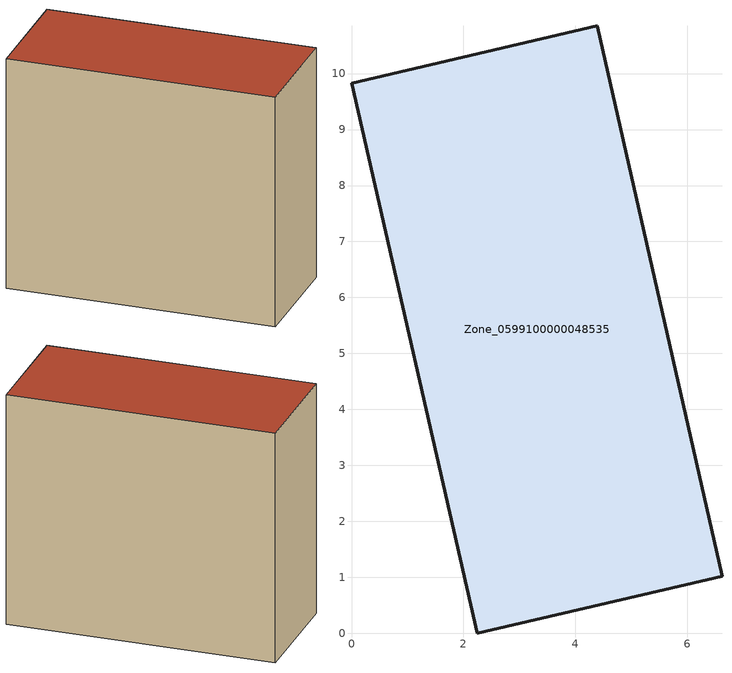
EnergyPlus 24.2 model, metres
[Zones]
Zone_0599100000048535
 floor ground (C_G): 4.39,10.86 6.62,1.02 2.25,0 0,9.83 z3.35
 wall outside (C_F): 2.25,0 6.62,1.02 4.39,10.86 0,9.83 2.25,0 z3.35:12.27
 roof outside (C_R): 6.62,1.02 4.39,10.86 0,9.83 2.25,0 z12.27
[BUILDING]
Pand.0599100000048535: North Axis=0; Terrain=City; Loads Convergence Tolerance Value=0.04; Temperature Convergence Tolerance Value=0.4; Solar Distribution=FullExterior; Maximum Number of Warmup Days=25; Minimum Number of Warmup Days=1
[Site:Location]
Rotterdam.The.Hague.AP_ZH_NLD Design_Conditions: Latitude=51.96; Longitude=4.45; Time Zone=1; Elevation=-4.5
[SITE:GROUNDTEMPERATURE:BUILDINGSURFACE]
18, 18, 18, 18, 18, 18, 18, 18, 18, 18, 18, 18
[MATERIAL] Thermal Absorptance=0.9; Solar Absorptance=0.7; Visible Absorptance=0.7
Name | Roughness | Thickness | Conductivity | Density | Specific Heat
G.TI.1992-2005 | MediumSmooth | 0.15 | 0.06 | 540 | 1210
F.TI.1992-2005 | Rough | 0.3 | 0.12 | 1920 | 840
R.TI.1992-2005 | MediumRough | 0.2 | 0.08 | 1500 | 1000
[CONSTRUCTION]
C_G: G.TI.1992-2005
C_F: F.TI.1992-2005
C_R: R.TI.1992-2005
[ZONE]
Zone_0599100000048535: Type=1; Multiplier=1; Ceiling Height=Autocalculate; Volume=Autocalculate; Floor Area=autocalculate; Part of Total Floor Area=Yes
[ZONEINFILTRATION:DESIGNFLOWRATE]
Infil_Zone_0599100000048535: Zone or ZoneList or Space or SpaceList=Zone_0599100000048535; Schedule=AlwaysOn; Design Flow Rate Calculation Method=Flow/Area; Flow Rate per Floor Area=0.0015; Constant Term Coefficient=1; Temperature Term Coefficient=0; Velocity Term Coefficient=0; Velocity Squared Term Coefficient=0
[HVACTEMPLATE:ZONE:IDEALLOADSAIRSYSTEM]
Zone_0599100000048535: Maximum Heating Supply Air Temperature=50; Minimum Cooling Supply Air Temperature=13; Maximum Heating Supply Air Humidity Ratio=0.0156; Minimum Cooling Supply Air Humidity Ratio=0.0077; Heating Limit=NoLimit; Cooling Limit=NoLimit; Dehumidification Control Type=ConstantSensibleHeatRatio; Cooling Sensible Heat Ratio=0.7; Dehumidification Setpoint=60; Humidification Control Type=None; Humidification Setpoint=30; Outdoor Air Method=None; Outdoor Air Flow Rate per Person=0.00944; Outdoor Air Flow Rate per Zone Floor Area=0; Outdoor Air Flow Rate per Zone=0; Demand Controlled Ventilation Type=None; Outdoor Air Economizer Type=NoEconomizer; Heat Recovery Type=None; Sensible Heat Recovery Effectiveness=0.7; Latent Heat Recovery Effectiveness=0.65
[ZONECONTROL:THERMOSTAT]
ThermostatControl_Zone_0599100000048535: Zone or ZoneList=Zone_0599100000048535; Control Type Schedule=DualSetpointControlType; Control 1=Thermostat_Zone_0599100000048535; Temperature Difference Between Cutout And Setpoint=0
[THERMOSTATSETPOINT:DUALSETPOINT]
Thermostat_Zone_0599100000048535: Heating Setpoint Temperature Schedule=HeatingSetpoint_Zone_0599100000048535; Cooling Setpoint Temperature Schedule=CoolingSetpoint_Zone_0599100000048535
[SCHEDULE:COMPACT]
HeatingSetpoint_Zone_0599100000048535: Through: 12/31, For: AllDays, Until: 24:00, 21
CoolingSetpoint_Zone_0599100000048535: Through: 12/31, For: AllDays, Until: 24:00, 24
DualSetpointControlType: Through: 12/31, For: AllDays, Until: 24:00, 4
AlwaysOn: Through: 12/31, For: AllDays, Until: 24:00, 1
